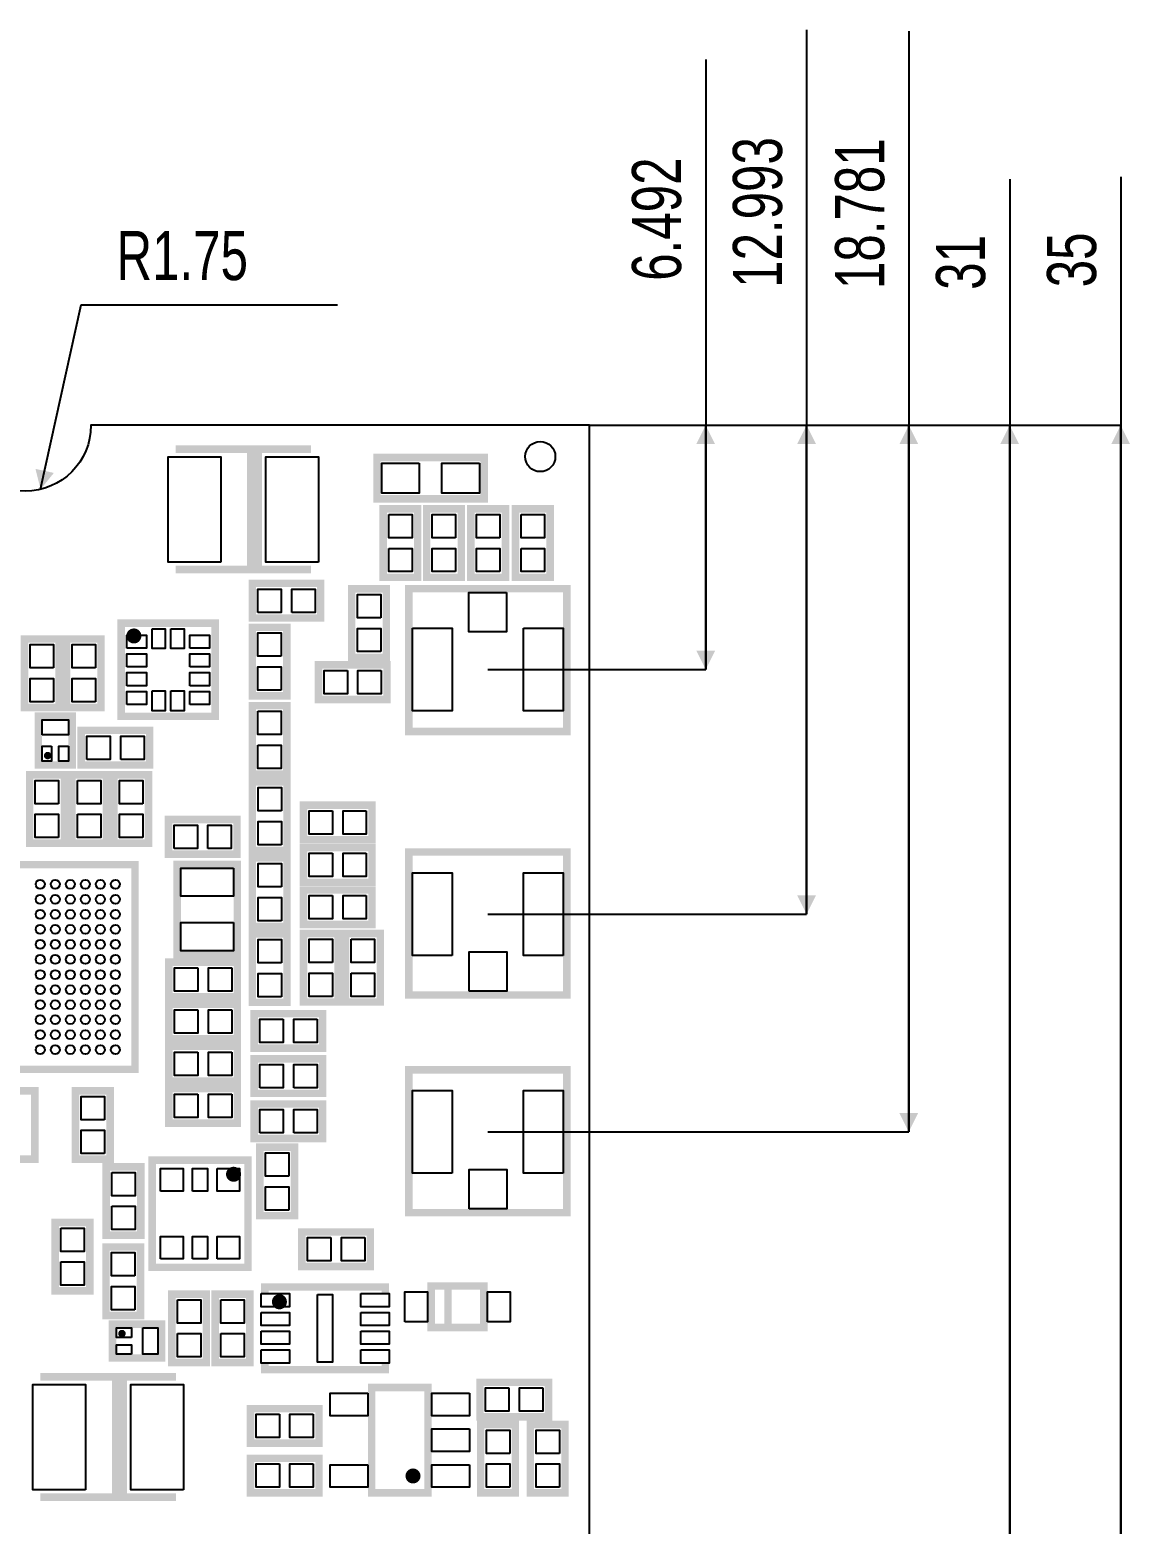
# Model space of a CAD drawing. Extents: x -145 to 275, y -134 to 163.
# Drawn here: x -14.87 to 14.37, y 5.79 to 45.51 of the extents above; entities that cross this region are included whole.
import ezdxf

# ---------------------------------------------------------------- set-up
doc = ezdxf.new("R2010")
doc.units = 0
doc.layers.add('DIMENSION', color=7, linetype='CONTINUOUS')

msp = doc.modelspace()

# ---------------------------------------------------------------- hatches: boundary and pattern name
at = {"layer": 'DIMENSION'}
for points in [[(3.3397, 34.5), (3.0897, 35), (2.8397, 34.5)], [(6.0223, 34.5), (5.7723, 35), (5.5223, 34.5)], [(8.7384, 34.5), (8.4884, 35), (8.2384, 34.5)], [(11.4211, 34.5), (11.1711, 35), (10.9211, 34.5)], [(14.3719, 34.5), (14.1219, 35), (13.8719, 34.5)], [(-7.4, 34.4643), (-7.4, 34.2643), (-8.7, 34.2643), (-8.7, 31.2643), (-7.4, 31.2643), (-7.4, 31.0643), (-11, 31.0643), (-11, 31.2643), (-9.1, 31.2643), (-9.1, 34.2643), (-11, 34.2643), (-11, 34.4643)], [(-14.7252, 33.8413), (-14.5885, 33.2993), (-14.2369, 33.7339)], [(-11.91, 29.4, 1), (-12.31, 29.4, 1)], [(2.8397, 29.0083), (3.0897, 28.5083), (3.3397, 29.0083)], [(-14.3012, 26.2195, 1), (-14.5012, 26.2195, 1)], [(5.5223, 22.5072), (5.7723, 22.0072), (6.0223, 22.5072)], [(8.2384, 16.7188), (8.4884, 16.2188), (8.7384, 16.7188)], [(-9.26, 15.09, 1), (-9.66, 15.09, 1)], [(-5.3264, 12.195), (-5.3264, 11.92), (-5.5264, 11.92), (-5.5264, 11.995), (-8.5264, 11.995), (-8.5264, 11.92), (-8.7264, 11.92), (-8.7264, 12.195)], [(-8.0414, 11.7, 1), (-8.4414, 11.7, 1)], [(-12.3259, 10.8549, 1), (-12.5259, 10.8549, 1)], [(-8.7264, 9.795), (-8.7264, 10.07), (-8.5264, 10.07), (-8.5264, 9.995), (-5.5264, 9.995), (-5.5264, 10.07), (-5.3264, 10.07), (-5.3264, 9.795)], [(-10.992, 9.8054), (-10.992, 9.6054), (-12.292, 9.6054), (-12.292, 6.6054), (-10.992, 6.6054), (-10.992, 6.4054), (-14.592, 6.4054), (-14.592, 6.6054), (-12.692, 6.6054), (-12.692, 9.6054), (-14.592, 9.6054), (-14.592, 9.8054)], [(-4.49, 7.07, 1), (-4.89, 7.07, 1)]]:
    msp.add_hatch(color=256, dxfattribs=at).paths.add_polyline_path(points, flags=0)
h = msp.add_hatch(color=256, dxfattribs=at)
h.paths.add_polyline_path([(-2.698, 32.9446), (-2.698, 34.2446), (-5.748, 34.2446), (-5.748, 32.9446)], flags=0)
h.paths.add_polyline_path([(-5.548, 34.0446), (-2.898, 34.0446), (-2.898, 33.1446), (-5.548, 33.1446)], flags=0)
h = msp.add_hatch(color=256, dxfattribs=at)
h.paths.add_polyline_path([(-5.5856, 32.879), (-4.4656, 32.879), (-4.4656, 30.859), (-5.5856, 30.859)], flags=0)
h.paths.add_polyline_path([(-5.3856, 31.059), (-5.3856, 32.679), (-4.6656, 32.679), (-4.6656, 31.059)], flags=0)
h = msp.add_hatch(color=256, dxfattribs=at)
h.paths.add_polyline_path([(-3.3069, 30.859), (-4.4269, 30.859), (-4.4269, 32.879), (-3.3069, 32.879)], flags=0)
h.paths.add_polyline_path([(-3.5069, 32.679), (-3.5069, 31.059), (-4.2269, 31.059), (-4.2269, 32.679)], flags=0)
h = msp.add_hatch(color=256, dxfattribs=at)
h.paths.add_polyline_path([(-2.1331, 30.859), (-3.2531, 30.859), (-3.2531, 32.879), (-2.1331, 32.879)], flags=0)
h.paths.add_polyline_path([(-2.3331, 32.679), (-2.3331, 31.059), (-3.0531, 31.059), (-3.0531, 32.679)], flags=0)
h = msp.add_hatch(color=256, dxfattribs=at)
h.paths.add_polyline_path([(-2.0656, 32.879), (-0.9456, 32.879), (-0.9456, 30.859), (-2.0656, 30.859)], flags=0)
h.paths.add_polyline_path([(-1.8656, 31.059), (-1.8656, 32.679), (-1.1456, 32.679), (-1.1456, 31.059)], flags=0)
h = msp.add_hatch(color=256, dxfattribs=at)
h.paths.add_polyline_path([(-9.0627, 29.777), (-9.0627, 30.897), (-7.0427, 30.897), (-7.0427, 29.777)], flags=0)
h.paths.add_polyline_path([(-7.2427, 29.977), (-8.8627, 29.977), (-8.8627, 30.697), (-7.2427, 30.697)], flags=0)
h = msp.add_hatch(color=256, dxfattribs=at)
h.paths.add_polyline_path([(-5.2991, 28.7326), (-6.4191, 28.7326), (-6.4191, 30.7526), (-5.2991, 30.7526)], flags=0)
h.paths.add_polyline_path([(-5.4991, 30.5526), (-5.4991, 28.9326), (-6.2191, 28.9326), (-6.2191, 30.5526)], flags=0)
h = msp.add_hatch(color=256, dxfattribs=at)
h.paths.add_polyline_path([(-0.5024, 30.7583), (-0.5024, 26.7583), (-4.9024, 26.7583), (-4.9024, 30.7583)], flags=0)
h.paths.add_polyline_path([(-4.7024, 30.5583), (-0.7024, 30.5583), (-0.7024, 26.9583), (-4.7024, 26.9583)], flags=0)
h = msp.add_hatch(color=256, dxfattribs=at)
h.paths.add_polyline_path([(-12.55, 27.162), (-12.55, 29.838), (-9.85, 29.838), (-9.85, 27.162)], flags=0)
h.paths.add_polyline_path([(-10.05, 27.362), (-12.35, 27.362), (-12.35, 29.638), (-10.05, 29.638)], flags=0)
h = msp.add_hatch(color=256, dxfattribs=at)
h.paths.add_polyline_path([(-13.9978, 27.3993), (-15.1178, 27.3993), (-15.1178, 29.4193), (-13.9978, 29.4193)], flags=0)
h.paths.add_polyline_path([(-14.1978, 29.2193), (-14.1978, 27.5993), (-14.9178, 27.5993), (-14.9178, 29.2193)], flags=0)
h = msp.add_hatch(color=256, dxfattribs=at)
h.paths.add_polyline_path([(-12.8831, 27.3993), (-14.0031, 27.3993), (-14.0031, 29.4193), (-12.8831, 29.4193)], flags=0)
h.paths.add_polyline_path([(-13.0831, 29.2193), (-13.0831, 27.5993), (-13.8031, 27.5993), (-13.8031, 29.2193)], flags=0)
h = msp.add_hatch(color=256, dxfattribs=at)
h.paths.add_polyline_path([(-7.9413, 27.7097), (-9.0613, 27.7097), (-9.0613, 29.7297), (-7.9413, 29.7297)], flags=0)
h.paths.add_polyline_path([(-8.1413, 29.5297), (-8.1413, 27.9097), (-8.8613, 27.9097), (-8.8613, 29.5297)], flags=0)
h = msp.add_hatch(color=256, dxfattribs=at)
h.paths.add_polyline_path([(-5.2822, 28.7319), (-5.2822, 27.6119), (-7.3022, 27.6119), (-7.3022, 28.7319)], flags=0)
h.paths.add_polyline_path([(-7.1022, 28.5319), (-5.4822, 28.5319), (-5.4822, 27.8119), (-7.1022, 27.8119)], flags=0)
h = msp.add_hatch(color=256, dxfattribs=at)
h.paths.add_polyline_path([(-9.0613, 27.6471), (-7.9413, 27.6471), (-7.9413, 25.6271), (-9.0613, 25.6271)], flags=0)
h.paths.add_polyline_path([(-8.8613, 25.8271), (-8.8613, 27.4471), (-8.1413, 27.4471), (-8.1413, 25.8271)], flags=0)
h = msp.add_hatch(color=256, dxfattribs=at)
h.paths.add_polyline_path([(-13.6512, 25.8695), (-14.7512, 25.8695), (-14.7512, 27.3695), (-13.6512, 27.3695)], flags=0)
h.paths.add_polyline_path([(-13.8512, 27.1695), (-13.8512, 26.0695), (-14.5512, 26.0695), (-14.5512, 27.1695)], flags=0)
h = msp.add_hatch(color=256, dxfattribs=at)
h.paths.add_polyline_path([(-13.61, 25.87), (-13.61, 26.99), (-11.59, 26.99), (-11.59, 25.87)], flags=0)
h.paths.add_polyline_path([(-11.79, 26.07), (-13.41, 26.07), (-13.41, 26.79), (-11.79, 26.79)], flags=0)
h = msp.add_hatch(color=256, dxfattribs=at)
h.paths.add_polyline_path([(-13.86, 23.79), (-14.98, 23.79), (-14.98, 25.81), (-13.86, 25.81)], flags=0)
h.paths.add_polyline_path([(-14.06, 25.61), (-14.06, 23.99), (-14.78, 23.99), (-14.78, 25.61)], flags=0)
h = msp.add_hatch(color=256, dxfattribs=at)
h.paths.add_polyline_path([(-13.86, 25.81), (-12.74, 25.81), (-12.74, 23.79), (-13.86, 23.79)], flags=0)
h.paths.add_polyline_path([(-13.66, 23.99), (-13.66, 25.61), (-12.94, 25.61), (-12.94, 23.99)], flags=0)
h = msp.add_hatch(color=256, dxfattribs=at)
h.paths.add_polyline_path([(-11.62, 23.79), (-12.74, 23.79), (-12.74, 25.81), (-11.62, 25.81)], flags=0)
h.paths.add_polyline_path([(-11.82, 25.61), (-11.82, 23.99), (-12.54, 23.99), (-12.54, 25.61)], flags=0)
h = msp.add_hatch(color=256, dxfattribs=at)
h.paths.add_polyline_path([(-7.94, 23.6), (-9.06, 23.6), (-9.06, 25.62), (-7.94, 25.62)], flags=0)
h.paths.add_polyline_path([(-8.14, 25.42), (-8.14, 23.8), (-8.86, 23.8), (-8.86, 25.42)], flags=0)
h = msp.add_hatch(color=256, dxfattribs=at)
h.paths.add_polyline_path([(-5.6808, 25.0014), (-5.6808, 23.8814), (-7.7008, 23.8814), (-7.7008, 25.0014)], flags=0)
h.paths.add_polyline_path([(-7.5008, 24.8014), (-5.8808, 24.8014), (-5.8808, 24.0814), (-7.5008, 24.0814)], flags=0)
h = msp.add_hatch(color=256, dxfattribs=at)
h.paths.add_polyline_path([(-11.29, 23.5), (-11.29, 24.62), (-9.27, 24.62), (-9.27, 23.5)], flags=0)
h.paths.add_polyline_path([(-9.47, 23.7), (-11.09, 23.7), (-11.09, 24.42), (-9.47, 24.42)], flags=0)
h = msp.add_hatch(color=256, dxfattribs=at)
h.paths.add_polyline_path([(-5.6808, 23.8722), (-5.6808, 22.7522), (-7.7008, 22.7522), (-7.7008, 23.8722)], flags=0)
h.paths.add_polyline_path([(-7.5008, 23.6722), (-5.8808, 23.6722), (-5.8808, 22.9522), (-7.5008, 22.9522)], flags=0)
h = msp.add_hatch(color=256, dxfattribs=at)
h.paths.add_polyline_path([(-7.94, 21.58), (-9.06, 21.58), (-9.06, 23.6), (-7.94, 23.6)], flags=0)
h.paths.add_polyline_path([(-8.14, 23.4), (-8.14, 21.78), (-8.86, 21.78), (-8.86, 23.4)], flags=0)
h = msp.add_hatch(color=256, dxfattribs=at)
h.paths.add_polyline_path([(-4.9001, 19.7572), (-4.9001, 23.7572), (-0.5001, 23.7572), (-0.5001, 19.7572)], flags=0)
h.paths.add_polyline_path([(-0.7001, 19.9572), (-4.7001, 19.9572), (-4.7001, 23.5572), (-0.7001, 23.5572)], flags=0)
h = msp.add_hatch(color=256, dxfattribs=at)
h.paths.add_polyline_path([(-17.62, 23.42), (-11.98, 23.42), (-11.98, 17.78), (-17.62, 17.78)], flags=0)
h.paths.add_polyline_path([(-17.42, 17.98), (-17.42, 23.22), (-12.18, 23.22), (-12.18, 17.98)], flags=0)
h = msp.add_hatch(color=256, dxfattribs=at)
h.paths.add_polyline_path([(-9.26, 20.83), (-11.06, 20.83), (-11.06, 23.43), (-9.26, 23.43)], flags=0)
h.paths.add_polyline_path([(-9.46, 23.23), (-9.46, 21.03), (-10.86, 21.03), (-10.86, 23.23)], flags=0)
h = msp.add_hatch(color=256, dxfattribs=at)
h.paths.add_polyline_path([(-5.6808, 22.748), (-5.6808, 21.628), (-7.7008, 21.628), (-7.7008, 22.748)], flags=0)
h.paths.add_polyline_path([(-7.5008, 22.548), (-5.8808, 22.548), (-5.8808, 21.828), (-7.5008, 21.828)], flags=0)
h = msp.add_hatch(color=256, dxfattribs=at)
h.paths.add_polyline_path([(-7.94, 19.56), (-9.06, 19.56), (-9.06, 21.58), (-7.94, 21.58)], flags=0)
h.paths.add_polyline_path([(-8.14, 21.38), (-8.14, 19.76), (-8.86, 19.76), (-8.86, 21.38)], flags=0)
h = msp.add_hatch(color=256, dxfattribs=at)
h.paths.add_polyline_path([(-6.58, 19.57), (-7.7, 19.57), (-7.7, 21.59), (-6.58, 21.59)], flags=0)
h.paths.add_polyline_path([(-6.78, 21.39), (-6.78, 19.77), (-7.5, 19.77), (-7.5, 21.39)], flags=0)
h = msp.add_hatch(color=256, dxfattribs=at)
h.paths.add_polyline_path([(-6.58, 21.59), (-5.46, 21.59), (-5.46, 19.57), (-6.58, 19.57)], flags=0)
h.paths.add_polyline_path([(-6.38, 19.77), (-6.38, 21.39), (-5.66, 21.39), (-5.66, 19.77)], flags=0)
h = msp.add_hatch(color=256, dxfattribs=at)
h.paths.add_polyline_path([(-9.26, 20.83), (-9.26, 19.71), (-11.28, 19.71), (-11.28, 20.83)], flags=0)
h.paths.add_polyline_path([(-11.08, 20.63), (-9.46, 20.63), (-9.46, 19.91), (-11.08, 19.91)], flags=0)
h = msp.add_hatch(color=256, dxfattribs=at)
h.paths.add_polyline_path([(-9.26, 19.71), (-9.26, 18.59), (-11.28, 18.59), (-11.28, 19.71)], flags=0)
h.paths.add_polyline_path([(-11.08, 19.51), (-9.46, 19.51), (-9.46, 18.79), (-11.08, 18.79)], flags=0)
h = msp.add_hatch(color=256, dxfattribs=at)
h.paths.add_polyline_path([(-6.99, 19.46), (-6.99, 18.34), (-9.01, 18.34), (-9.01, 19.46)], flags=0)
h.paths.add_polyline_path([(-8.81, 19.26), (-7.19, 19.26), (-7.19, 18.54), (-8.81, 18.54)], flags=0)
h = msp.add_hatch(color=256, dxfattribs=at)
h.paths.add_polyline_path([(-9.26, 18.59), (-9.26, 17.47), (-11.28, 17.47), (-11.28, 18.59)], flags=0)
h.paths.add_polyline_path([(-11.08, 18.39), (-9.46, 18.39), (-9.46, 17.67), (-11.08, 17.67)], flags=0)
h = msp.add_hatch(color=256, dxfattribs=at)
h.paths.add_polyline_path([(-9.01, 17.14), (-9.01, 18.26), (-6.99, 18.26), (-6.99, 17.14)], flags=0)
h.paths.add_polyline_path([(-7.19, 17.34), (-8.81, 17.34), (-8.81, 18.06), (-7.19, 18.06)], flags=0)
h = msp.add_hatch(color=256, dxfattribs=at)
h.paths.add_polyline_path([(-4.9001, 13.9688), (-4.9001, 17.9688), (-0.5001, 17.9688), (-0.5001, 13.9688)], flags=0)
h.paths.add_polyline_path([(-0.7001, 14.1688), (-4.7001, 14.1688), (-4.7001, 17.7688), (-0.7001, 17.7688)], flags=0)
h = msp.add_hatch(color=256, dxfattribs=at)
h.paths.add_polyline_path([(-15.76, 17.41), (-14.64, 17.41), (-14.64, 15.39), (-15.76, 15.39)], flags=0)
h.paths.add_polyline_path([(-15.56, 15.59), (-15.56, 17.21), (-14.84, 17.21), (-14.84, 15.59)], flags=0)
h = msp.add_hatch(color=256, dxfattribs=at)
h.paths.add_polyline_path([(-12.64, 15.39), (-13.76, 15.39), (-13.76, 17.41), (-12.64, 17.41)], flags=0)
h.paths.add_polyline_path([(-12.84, 17.21), (-12.84, 15.59), (-13.56, 15.59), (-13.56, 17.21)], flags=0)
h = msp.add_hatch(color=256, dxfattribs=at)
h.paths.add_polyline_path([(-9.26, 17.47), (-9.26, 16.35), (-11.28, 16.35), (-11.28, 17.47)], flags=0)
h.paths.add_polyline_path([(-11.08, 17.27), (-9.46, 17.27), (-9.46, 16.55), (-11.08, 16.55)], flags=0)
h = msp.add_hatch(color=256, dxfattribs=at)
h.paths.add_polyline_path([(-9.01, 15.94), (-9.01, 17.06), (-6.99, 17.06), (-6.99, 15.94)], flags=0)
h.paths.add_polyline_path([(-7.19, 16.14), (-8.81, 16.14), (-8.81, 16.86), (-7.19, 16.86)], flags=0)
h = msp.add_hatch(color=256, dxfattribs=at)
h.paths.add_polyline_path([(-7.74, 13.89), (-8.86, 13.89), (-8.86, 15.91), (-7.74, 15.91)], flags=0)
h.paths.add_polyline_path([(-7.94, 15.71), (-7.94, 14.09), (-8.66, 14.09), (-8.66, 15.71)], flags=0)
h = msp.add_hatch(color=256, dxfattribs=at)
h.paths.add_polyline_path([(-11.725, 15.565), (-8.975, 15.565), (-8.975, 12.515), (-11.725, 12.515)], flags=0)
h.paths.add_polyline_path([(-11.525, 12.715), (-11.525, 15.365), (-9.175, 15.365), (-9.175, 12.715)], flags=0)
h = msp.add_hatch(color=256, dxfattribs=at)
h.paths.add_polyline_path([(-12.9456, 15.3894), (-11.8256, 15.3894), (-11.8256, 13.3694), (-12.9456, 13.3694)], flags=0)
h.paths.add_polyline_path([(-12.7456, 13.5694), (-12.7456, 15.1894), (-12.0256, 15.1894), (-12.0256, 13.5694)], flags=0)
h = msp.add_hatch(color=256, dxfattribs=at)
h.paths.add_polyline_path([(-14.3, 13.91), (-13.18, 13.91), (-13.18, 11.89), (-14.3, 11.89)], flags=0)
h.paths.add_polyline_path([(-14.1, 12.09), (-14.1, 13.71), (-13.38, 13.71), (-13.38, 12.09)], flags=0)
h = msp.add_hatch(color=256, dxfattribs=at)
h.paths.add_polyline_path([(-5.7233, 13.6564), (-5.7233, 12.5364), (-7.7433, 12.5364), (-7.7433, 13.6564)], flags=0)
h.paths.add_polyline_path([(-7.5433, 13.4564), (-5.9233, 13.4564), (-5.9233, 12.7364), (-7.5433, 12.7364)], flags=0)
h = msp.add_hatch(color=256, dxfattribs=at)
h.paths.add_polyline_path([(-11.8317, 11.2364), (-12.9517, 11.2364), (-12.9517, 13.2564), (-11.8317, 13.2564)], flags=0)
h.paths.add_polyline_path([(-12.0317, 13.0564), (-12.0317, 11.4364), (-12.7517, 11.4364), (-12.7517, 13.0564)], flags=0)
h = msp.add_hatch(color=256, dxfattribs=at)
h.paths.add_polyline_path([(-11.2025, 12.005), (-10.0825, 12.005), (-10.0825, 9.985), (-11.2025, 9.985)], flags=0)
h.paths.add_polyline_path([(-11.0025, 10.185), (-11.0025, 11.805), (-10.2825, 11.805), (-10.2825, 10.185)], flags=0)
h = msp.add_hatch(color=256, dxfattribs=at)
h.paths.add_polyline_path([(-10.0464, 12.005), (-8.9264, 12.005), (-8.9264, 9.985), (-10.0464, 9.985)], flags=0)
h.paths.add_polyline_path([(-9.8464, 10.185), (-9.8464, 11.805), (-9.1264, 11.805), (-9.1264, 10.185)], flags=0)
h = msp.add_hatch(color=256, dxfattribs=at)
h.paths.add_polyline_path([(-4.3084, 10.9187), (-4.3084, 12.2187), (-2.7084, 12.2187), (-2.7084, 10.9187)], flags=0)
h.paths.add_polyline_path([(-3.8584, 11.1187), (-4.1084, 11.1187), (-4.1084, 12.0187), (-3.8584, 12.0187)], flags=0)
h.paths.add_polyline_path([(-2.9084, 11.1187), (-3.6584, 11.1187), (-3.6584, 12.0187), (-2.9084, 12.0187)], flags=0)
h = msp.add_hatch(color=256, dxfattribs=at)
h.paths.add_polyline_path([(-12.7759, 10.1049), (-12.7759, 11.2049), (-11.2759, 11.2049), (-11.2759, 10.1049)], flags=0)
h.paths.add_polyline_path([(-11.4759, 10.3049), (-12.5759, 10.3049), (-12.5759, 11.0049), (-11.4759, 11.0049)], flags=0)
h = msp.add_hatch(color=256, dxfattribs=at)
h.paths.add_polyline_path([(-0.99, 9.66), (-0.99, 8.54), (-3.01, 8.54), (-3.01, 9.66)], flags=0)
h.paths.add_polyline_path([(-2.81, 9.46), (-1.19, 9.46), (-1.19, 8.74), (-2.81, 8.74)], flags=0)
h = msp.add_hatch(color=256, dxfattribs=at)
h.paths.add_polyline_path([(-4.19, 9.52), (-5.89, 9.52), (-5.89, 6.52), (-4.19, 6.52)], flags=0)
h.paths.add_polyline_path([(-4.39, 9.32), (-4.39, 6.72), (-5.69, 6.72), (-5.69, 9.32)], flags=0)
h = msp.add_hatch(color=256, dxfattribs=at)
h.paths.add_polyline_path([(-7.09, 8.96), (-7.09, 7.84), (-9.11, 7.84), (-9.11, 8.96)], flags=0)
h.paths.add_polyline_path([(-8.91, 8.76), (-7.29, 8.76), (-7.29, 8.04), (-8.91, 8.04)], flags=0)
h = msp.add_hatch(color=256, dxfattribs=at)
h.paths.add_polyline_path([(-1.87, 6.52), (-2.99, 6.52), (-2.99, 8.54), (-1.87, 8.54)], flags=0)
h.paths.add_polyline_path([(-2.07, 8.34), (-2.07, 6.72), (-2.79, 6.72), (-2.79, 8.34)], flags=0)
h = msp.add_hatch(color=256, dxfattribs=at)
h.paths.add_polyline_path([(-0.55, 6.52), (-1.67, 6.52), (-1.67, 8.54), (-0.55, 8.54)], flags=0)
h.paths.add_polyline_path([(-0.75, 8.34), (-0.75, 6.72), (-1.47, 6.72), (-1.47, 8.34)], flags=0)
h = msp.add_hatch(color=256, dxfattribs=at)
h.paths.add_polyline_path([(-7.09, 7.64), (-7.09, 6.52), (-9.11, 6.52), (-9.11, 7.64)], flags=0)
h.paths.add_polyline_path([(-8.91, 7.44), (-7.29, 7.44), (-7.29, 6.72), (-8.91, 6.72)], flags=0)

# ---------------------------------------------------------------- linework, layer by layer
for points in [[(5.7723, 45.511), (5.7723, 35)], [(8.4884, 45.4775), (8.4884, 35)], [(3.0897, 44.7194), (3.0897, 35)], [(11.1711, 41.5399), (11.1711, 35)], [(14.1219, 41.607), (14.1219, 35)], [(-14.5885, 33.2993), (-13.509, 38.2059), (-6.6937, 38.2059)], [(0, 35), (14.1219, 35)], [(0, 35), (11.1711, 35)], [(0, 35), (8.4884, 35)], [(0, 35), (5.7723, 35)], [(0, 35), (3.0897, 35)], [(3.0897, 28.5083), (3.0897, 35)], [(3.0897, 35), (3.0897, 28.5083)], [(5.7723, 22.0072), (5.7723, 35)], [(5.7723, 35), (5.7723, 22.0072)], [(8.4884, 16.2188), (8.4884, 35)], [(8.4884, 35), (8.4884, 16.2188)], [(11.1711, 4), (11.1711, 35)], [(11.1711, 35), (11.1711, 4)], [(14.1219, 0), (14.1219, 35)], [(14.1219, 35), (14.1219, 0)], [(-2.7024, 28.5083), (3.0897, 28.5083)], [(-2.7001, 22.0072), (5.7723, 22.0072)], [(-2.7001, 16.2188), (8.4884, 16.2188)]]:
    msp.add_lwpolyline(points, dxfattribs=at)
msp.add_lwpolyline([(-30, 4), (-25.9255, 4, -0.414038), (-24.925, 3.0001), (-24.925, 0), (-5.075, 0), (-5.075, 3.0002, -0.414184), (-4.0753, 4), (0, 4), (0, 35), (-13.25, 35, -0.413661), (-14.9964, 33.2503, -0.413562), (-16.75, 35), (-30, 35)], format="xyb", close=True, dxfattribs=at)
for points in [[(-9.8, 31.3643), (-11.2, 31.3643), (-11.2, 34.1643), (-9.8, 34.1643)], [(-7.2, 31.3643), (-8.6, 31.3643), (-8.6, 34.1643), (-7.2, 34.1643)], [(-4.523, 33.9946), (-4.523, 33.1946), (-5.523, 33.1946), (-5.523, 33.9946)], [(-2.923, 33.9946), (-2.923, 33.1946), (-3.923, 33.1946), (-3.923, 33.9946)], [(-5.3356, 32.629), (-4.7156, 32.629), (-4.7156, 32.009), (-5.3356, 32.009)], [(-3.5569, 32.009), (-4.1769, 32.009), (-4.1769, 32.629), (-3.5569, 32.629)], [(-2.3831, 32.009), (-3.0031, 32.009), (-3.0031, 32.629), (-2.3831, 32.629)], [(-1.8156, 32.629), (-1.1956, 32.629), (-1.1956, 32.009), (-1.8156, 32.009)], [(-5.3356, 31.729), (-4.7156, 31.729), (-4.7156, 31.109), (-5.3356, 31.109)], [(-3.5569, 31.109), (-4.1769, 31.109), (-4.1769, 31.729), (-3.5569, 31.729)], [(-2.3831, 31.109), (-3.0031, 31.109), (-3.0031, 31.729), (-2.3831, 31.729)], [(-1.8156, 31.729), (-1.1956, 31.729), (-1.1956, 31.109), (-1.8156, 31.109)], [(-8.8127, 30.027), (-8.8127, 30.647), (-8.1927, 30.647), (-8.1927, 30.027)], [(-7.9127, 30.027), (-7.9127, 30.647), (-7.2927, 30.647), (-7.2927, 30.027)], [(-5.5491, 29.8826), (-6.1691, 29.8826), (-6.1691, 30.5026), (-5.5491, 30.5026)], [(-2.2024, 30.5583), (-2.2024, 29.5083), (-3.2024, 29.5083), (-3.2024, 30.5583)], [(-12.3, 29.075), (-12.3, 29.425), (-11.775, 29.425), (-11.775, 29.075)], [(-11.625, 29.5875), (-11.275, 29.5875), (-11.275, 29.0625), (-11.625, 29.0625)], [(-11.125, 29.5875), (-10.775, 29.5875), (-10.775, 29.0625), (-11.125, 29.0625)], [(-10.625, 29.075), (-10.625, 29.425), (-10.1, 29.425), (-10.1, 29.075)], [(-8.1913, 28.8597), (-8.8113, 28.8597), (-8.8113, 29.4797), (-8.1913, 29.4797)], [(-5.5491, 28.9826), (-6.1691, 28.9826), (-6.1691, 29.6026), (-5.5491, 29.6026)], [(-4.7024, 29.6083), (-3.6524, 29.6083), (-3.6524, 27.4083), (-4.7024, 27.4083)], [(-1.7524, 29.6083), (-0.7024, 29.6083), (-0.7024, 27.4083), (-1.7524, 27.4083)], [(-14.2478, 28.5493), (-14.8678, 28.5493), (-14.8678, 29.1693), (-14.2478, 29.1693)], [(-13.1331, 28.5493), (-13.7531, 28.5493), (-13.7531, 29.1693), (-13.1331, 29.1693)], [(-12.3, 28.575), (-12.3, 28.925), (-11.775, 28.925), (-11.775, 28.575)], [(-10.625, 28.575), (-10.625, 28.925), (-10.1, 28.925), (-10.1, 28.575)], [(-14.2478, 27.6493), (-14.8678, 27.6493), (-14.8678, 28.2693), (-14.2478, 28.2693)], [(-13.1331, 27.6493), (-13.7531, 27.6493), (-13.7531, 28.2693), (-13.1331, 28.2693)], [(-12.3, 28.075), (-12.3, 28.425), (-11.775, 28.425), (-11.775, 28.075)], [(-10.625, 28.075), (-10.625, 28.425), (-10.1, 28.425), (-10.1, 28.075)], [(-8.1913, 27.9597), (-8.8113, 27.9597), (-8.8113, 28.5797), (-8.1913, 28.5797)], [(-6.4322, 28.4819), (-6.4322, 27.8619), (-7.0522, 27.8619), (-7.0522, 28.4819)], [(-5.5322, 28.4819), (-5.5322, 27.8619), (-6.1522, 27.8619), (-6.1522, 28.4819)], [(-12.3, 27.575), (-12.3, 27.925), (-11.775, 27.925), (-11.775, 27.575)], [(-11.625, 27.9375), (-11.275, 27.9375), (-11.275, 27.4125), (-11.625, 27.4125)], [(-11.125, 27.9375), (-10.775, 27.9375), (-10.775, 27.4125), (-11.125, 27.4125)], [(-10.625, 27.575), (-10.625, 27.925), (-10.1, 27.925), (-10.1, 27.575)], [(-14.5512, 26.7695), (-14.5512, 27.1695), (-13.8512, 27.1695), (-13.8512, 26.7695)], [(-8.8113, 27.3971), (-8.1913, 27.3971), (-8.1913, 26.7771), (-8.8113, 26.7771)], [(-13.36, 26.12), (-13.36, 26.74), (-12.74, 26.74), (-12.74, 26.12)], [(-12.46, 26.12), (-12.46, 26.74), (-11.84, 26.74), (-11.84, 26.12)], [(-14.3012, 26.4695), (-14.3012, 26.0695), (-14.5512, 26.0695), (-14.5512, 26.4695)], [(-13.8512, 26.4695), (-13.8512, 26.0695), (-14.1012, 26.0695), (-14.1012, 26.4695)], [(-8.8113, 26.4971), (-8.1913, 26.4971), (-8.1913, 25.8771), (-8.8113, 25.8771)], [(-14.11, 24.94), (-14.73, 24.94), (-14.73, 25.56), (-14.11, 25.56)], [(-13.61, 25.56), (-12.99, 25.56), (-12.99, 24.94), (-13.61, 24.94)], [(-11.87, 24.94), (-12.49, 24.94), (-12.49, 25.56), (-11.87, 25.56)], [(-8.19, 24.75), (-8.81, 24.75), (-8.81, 25.37), (-8.19, 25.37)], [(-14.11, 24.04), (-14.73, 24.04), (-14.73, 24.66), (-14.11, 24.66)], [(-13.61, 24.66), (-12.99, 24.66), (-12.99, 24.04), (-13.61, 24.04)], [(-11.87, 24.04), (-12.49, 24.04), (-12.49, 24.66), (-11.87, 24.66)], [(-6.8308, 24.7514), (-6.8308, 24.1314), (-7.4508, 24.1314), (-7.4508, 24.7514)], [(-5.9308, 24.7514), (-5.9308, 24.1314), (-6.5508, 24.1314), (-6.5508, 24.7514)], [(-11.04, 23.75), (-11.04, 24.37), (-10.42, 24.37), (-10.42, 23.75)], [(-10.14, 23.75), (-10.14, 24.37), (-9.52, 24.37), (-9.52, 23.75)], [(-8.19, 23.85), (-8.81, 23.85), (-8.81, 24.47), (-8.19, 24.47)], [(-6.8308, 23.6222), (-6.8308, 23.0022), (-7.4508, 23.0022), (-7.4508, 23.6222)], [(-5.9308, 23.6222), (-5.9308, 23.0022), (-6.5508, 23.0022), (-6.5508, 23.6222)], [(-9.46, 23.23), (-9.46, 22.48), (-10.86, 22.48), (-10.86, 23.23)], [(-8.19, 22.73), (-8.81, 22.73), (-8.81, 23.35), (-8.19, 23.35)], [(-3.6501, 20.9072), (-4.7001, 20.9072), (-4.7001, 23.1072), (-3.6501, 23.1072)], [(-0.7001, 20.9072), (-1.7501, 20.9072), (-1.7501, 23.1072), (-0.7001, 23.1072)], [(-8.19, 21.83), (-8.81, 21.83), (-8.81, 22.45), (-8.19, 22.45)], [(-6.8308, 22.498), (-6.8308, 21.878), (-7.4508, 21.878), (-7.4508, 22.498)], [(-5.9308, 22.498), (-5.9308, 21.878), (-6.5508, 21.878), (-6.5508, 22.498)], [(-9.46, 21.78), (-9.46, 21.03), (-10.86, 21.03), (-10.86, 21.78)], [(-8.19, 20.71), (-8.81, 20.71), (-8.81, 21.33), (-8.19, 21.33)], [(-6.83, 20.72), (-7.45, 20.72), (-7.45, 21.34), (-6.83, 21.34)], [(-6.33, 21.34), (-5.71, 21.34), (-5.71, 20.72), (-6.33, 20.72)], [(-3.2001, 19.9572), (-3.2001, 21.0072), (-2.2001, 21.0072), (-2.2001, 19.9572)], [(-10.41, 20.58), (-10.41, 19.96), (-11.03, 19.96), (-11.03, 20.58)], [(-9.51, 20.58), (-9.51, 19.96), (-10.13, 19.96), (-10.13, 20.58)], [(-8.19, 19.81), (-8.81, 19.81), (-8.81, 20.43), (-8.19, 20.43)], [(-6.83, 19.82), (-7.45, 19.82), (-7.45, 20.44), (-6.83, 20.44)], [(-6.33, 20.44), (-5.71, 20.44), (-5.71, 19.82), (-6.33, 19.82)], [(-10.41, 19.46), (-10.41, 18.84), (-11.03, 18.84), (-11.03, 19.46)], [(-9.51, 19.46), (-9.51, 18.84), (-10.13, 18.84), (-10.13, 19.46)], [(-8.14, 19.21), (-8.14, 18.59), (-8.76, 18.59), (-8.76, 19.21)], [(-7.24, 19.21), (-7.24, 18.59), (-7.86, 18.59), (-7.86, 19.21)], [(-10.41, 18.34), (-10.41, 17.72), (-11.03, 17.72), (-11.03, 18.34)], [(-9.51, 18.34), (-9.51, 17.72), (-10.13, 17.72), (-10.13, 18.34)], [(-8.76, 17.39), (-8.76, 18.01), (-8.14, 18.01), (-8.14, 17.39)], [(-7.86, 17.39), (-7.86, 18.01), (-7.24, 18.01), (-7.24, 17.39)], [(-12.89, 16.54), (-13.51, 16.54), (-13.51, 17.16), (-12.89, 17.16)], [(-10.41, 17.22), (-10.41, 16.6), (-11.03, 16.6), (-11.03, 17.22)], [(-9.51, 17.22), (-9.51, 16.6), (-10.13, 16.6), (-10.13, 17.22)], [(-3.6501, 15.1188), (-4.7001, 15.1188), (-4.7001, 17.3188), (-3.6501, 17.3188)], [(-0.7001, 15.1188), (-1.7501, 15.1188), (-1.7501, 17.3188), (-0.7001, 17.3188)], [(-8.76, 16.19), (-8.76, 16.81), (-8.14, 16.81), (-8.14, 16.19)], [(-7.86, 16.19), (-7.86, 16.81), (-7.24, 16.81), (-7.24, 16.19)], [(-12.89, 15.64), (-13.51, 15.64), (-13.51, 16.26), (-12.89, 16.26)], [(-7.99, 15.04), (-8.61, 15.04), (-8.61, 15.66), (-7.99, 15.66)], [(-12.6956, 15.1394), (-12.0756, 15.1394), (-12.0756, 14.5194), (-12.6956, 14.5194)], [(-11.4, 14.64), (-11.4, 15.24), (-10.8, 15.24), (-10.8, 14.64)], [(-10.55, 14.64), (-10.55, 15.24), (-10.15, 15.24), (-10.15, 14.64)], [(-9.9, 15.24), (-9.3, 15.24), (-9.3, 14.64), (-9.9, 14.64)], [(-3.2001, 14.1688), (-3.2001, 15.2188), (-2.2001, 15.2188), (-2.2001, 14.1688)], [(-7.99, 14.14), (-8.61, 14.14), (-8.61, 14.76), (-7.99, 14.76)], [(-12.6956, 14.2394), (-12.0756, 14.2394), (-12.0756, 13.6194), (-12.6956, 13.6194)], [(-14.05, 13.66), (-13.43, 13.66), (-13.43, 13.04), (-14.05, 13.04)], [(-11.4, 12.84), (-11.4, 13.44), (-10.8, 13.44), (-10.8, 12.84)], [(-10.55, 12.84), (-10.55, 13.44), (-10.15, 13.44), (-10.15, 12.84)], [(-9.9, 12.84), (-9.9, 13.44), (-9.3, 13.44), (-9.3, 12.84)], [(-6.8733, 13.4064), (-6.8733, 12.7864), (-7.4933, 12.7864), (-7.4933, 13.4064)], [(-5.9733, 13.4064), (-5.9733, 12.7864), (-6.5933, 12.7864), (-6.5933, 13.4064)], [(-14.05, 12.76), (-13.43, 12.76), (-13.43, 12.14), (-14.05, 12.14)], [(-12.0817, 12.3864), (-12.7017, 12.3864), (-12.7017, 13.0064), (-12.0817, 13.0064)], [(-12.0817, 11.4864), (-12.7017, 11.4864), (-12.7017, 12.1064), (-12.0817, 12.1064)], [(-8.7264, 11.92), (-7.9764, 11.92), (-7.9764, 11.57), (-8.7264, 11.57)], [(-6.0764, 11.92), (-5.3264, 11.92), (-5.3264, 11.57), (-6.0764, 11.57)], [(-4.9084, 11.1687), (-4.9084, 11.9687), (-4.3084, 11.9687), (-4.3084, 11.1687)], [(-2.7084, 11.1687), (-2.7084, 11.9687), (-2.1084, 11.9687), (-2.1084, 11.1687)], [(-10.9525, 11.755), (-10.3325, 11.755), (-10.3325, 11.135), (-10.9525, 11.135)], [(-9.7964, 11.755), (-9.1764, 11.755), (-9.1764, 11.135), (-9.7964, 11.135)], [(-7.2264, 11.895), (-6.8264, 11.895), (-6.8264, 10.095), (-7.2264, 10.095)], [(-8.7264, 11.42), (-7.9764, 11.42), (-7.9764, 11.07), (-8.7264, 11.07)], [(-6.0764, 11.42), (-5.3264, 11.42), (-5.3264, 11.07), (-6.0764, 11.07)], [(-12.1759, 10.7549), (-12.5759, 10.7549), (-12.5759, 11.0049), (-12.1759, 11.0049)], [(-11.8759, 11.0049), (-11.4759, 11.0049), (-11.4759, 10.3049), (-11.8759, 10.3049)], [(-10.9525, 10.855), (-10.3325, 10.855), (-10.3325, 10.235), (-10.9525, 10.235)], [(-9.7964, 10.855), (-9.1764, 10.855), (-9.1764, 10.235), (-9.7964, 10.235)], [(-8.7264, 10.92), (-7.9764, 10.92), (-7.9764, 10.57), (-8.7264, 10.57)], [(-6.0764, 10.92), (-5.3264, 10.92), (-5.3264, 10.57), (-6.0764, 10.57)], [(-12.1759, 10.3049), (-12.5759, 10.3049), (-12.5759, 10.5549), (-12.1759, 10.5549)], [(-8.7264, 10.42), (-7.9764, 10.42), (-7.9764, 10.07), (-8.7264, 10.07)], [(-6.0764, 10.42), (-5.3264, 10.42), (-5.3264, 10.07), (-6.0764, 10.07)], [(-13.392, 6.7054), (-14.792, 6.7054), (-14.792, 9.5054), (-13.392, 9.5054)], [(-10.792, 6.7054), (-12.192, 6.7054), (-12.192, 9.5054), (-10.792, 9.5054)], [(-5.89, 9.27), (-5.89, 8.67), (-6.89, 8.67), (-6.89, 9.27)], [(-3.19, 9.27), (-3.19, 8.67), (-4.19, 8.67), (-4.19, 9.27)], [(-2.14, 9.41), (-2.14, 8.79), (-2.76, 8.79), (-2.76, 9.41)], [(-1.24, 9.41), (-1.24, 8.79), (-1.86, 8.79), (-1.86, 9.41)], [(-8.24, 8.71), (-8.24, 8.09), (-8.86, 8.09), (-8.86, 8.71)], [(-7.34, 8.71), (-7.34, 8.09), (-7.96, 8.09), (-7.96, 8.71)], [(-3.19, 8.32), (-3.19, 7.72), (-4.19, 7.72), (-4.19, 8.32)], [(-2.12, 7.67), (-2.74, 7.67), (-2.74, 8.29), (-2.12, 8.29)], [(-0.8, 7.67), (-1.42, 7.67), (-1.42, 8.29), (-0.8, 8.29)], [(-8.24, 7.39), (-8.24, 6.77), (-8.86, 6.77), (-8.86, 7.39)], [(-7.34, 7.39), (-7.34, 6.77), (-7.96, 6.77), (-7.96, 7.39)], [(-5.89, 7.37), (-5.89, 6.77), (-6.89, 6.77), (-6.89, 7.37)], [(-3.19, 7.37), (-3.19, 6.77), (-4.19, 6.77), (-4.19, 7.37)], [(-2.12, 6.77), (-2.74, 6.77), (-2.74, 7.39), (-2.12, 7.39)], [(-0.8, 6.77), (-1.42, 6.77), (-1.42, 7.39), (-0.8, 7.39)]]:
    msp.add_lwpolyline(points, close=True, dxfattribs=at)
for centre, radius in [((-1.3071, 34.1674), 0.4), ((-14.6, 22.8), 0.12), ((-14.2, 22.8), 0.12), ((-13.8, 22.8), 0.12), ((-13.4, 22.8), 0.12), ((-13, 22.8), 0.12), ((-12.6, 22.8), 0.12), ((-14.6, 22.4), 0.12), ((-14.2, 22.4), 0.12), ((-13.8, 22.4), 0.12), ((-13.4, 22.4), 0.12), ((-13, 22.4), 0.12), ((-12.6, 22.4), 0.12), ((-14.6, 22), 0.12), ((-14.2, 22), 0.12), ((-13.8, 22), 0.12), ((-13.4, 22), 0.12), ((-13, 22), 0.12), ((-12.6, 22), 0.12), ((-14.6, 21.6), 0.12), ((-14.2, 21.6), 0.12), ((-13.8, 21.6), 0.12), ((-13.4, 21.6), 0.12), ((-13, 21.6), 0.12), ((-12.6, 21.6), 0.12), ((-14.6, 21.2), 0.12), ((-14.2, 21.2), 0.12), ((-13.8, 21.2), 0.12), ((-13.4, 21.2), 0.12), ((-13, 21.2), 0.12), ((-12.6, 21.2), 0.12), ((-14.6, 20.8), 0.12), ((-14.2, 20.8), 0.12), ((-13.8, 20.8), 0.12), ((-13.4, 20.8), 0.12), ((-13, 20.8), 0.12), ((-12.6, 20.8), 0.12), ((-14.6, 20.4), 0.12), ((-14.2, 20.4), 0.12), ((-13.8, 20.4), 0.12), ((-13.4, 20.4), 0.12), ((-13, 20.4), 0.12), ((-12.6, 20.4), 0.12), ((-14.6, 20), 0.12), ((-14.2, 20), 0.12), ((-13.8, 20), 0.12), ((-13.4, 20), 0.12), ((-13, 20), 0.12), ((-12.6, 20), 0.12), ((-14.6, 19.6), 0.12), ((-14.2, 19.6), 0.12), ((-13.8, 19.6), 0.12), ((-13.4, 19.6), 0.12), ((-13, 19.6), 0.12), ((-12.6, 19.6), 0.12), ((-14.6, 19.2), 0.12), ((-14.2, 19.2), 0.12), ((-13.8, 19.2), 0.12), ((-13.4, 19.2), 0.12), ((-13, 19.2), 0.12), ((-12.6, 19.2), 0.12), ((-14.6, 18.8), 0.12), ((-14.2, 18.8), 0.12), ((-13.8, 18.8), 0.12), ((-13.4, 18.8), 0.12), ((-13, 18.8), 0.12), ((-12.6, 18.8), 0.12), ((-14.6, 18.4), 0.12), ((-14.2, 18.4), 0.12), ((-13.8, 18.4), 0.12), ((-13.4, 18.4), 0.12), ((-13, 18.4), 0.12), ((-12.6, 18.4), 0.12)]:
    msp.add_circle(centre, radius, dxfattribs=at)

# ---------------------------------------------------------------- texts
at = {"layer": 'DIMENSION', "width": 0.750077}
for s, p in [('12.993', (5.1192, 38.6539)), ('18.781', (7.8353, 38.6204)), ('6.492', (2.4366, 38.8419)), ('31', (10.518, 38.6012)), ('35', (13.4688, 38.6683))]:
    msp.add_text(s, height=1.306, rotation=90, dxfattribs=at).set_placement(p)
msp.add_text('R1.75', height=1.306, dxfattribs=at).set_placement((-12.5712, 38.859))

doc.saveas('drawing.dxf')
